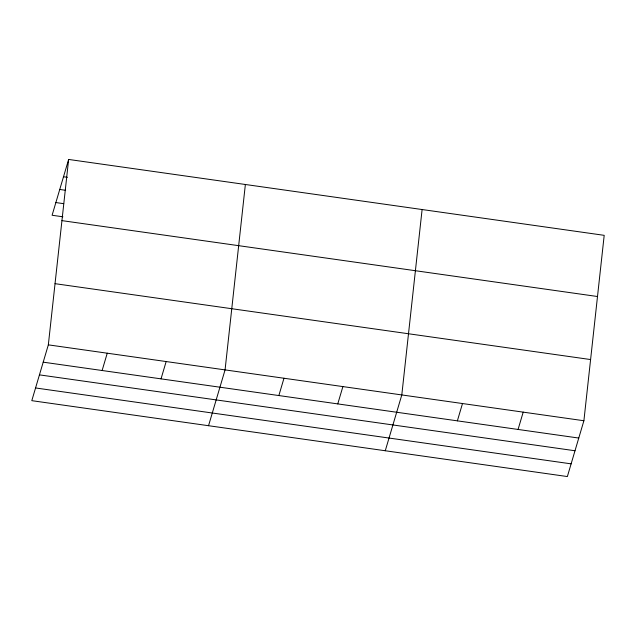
<?xml version="1.0" encoding="UTF-8"?>
<svg xmlns="http://www.w3.org/2000/svg" width="636" height="636" viewBox="0 0 636 636"><rect width="100%" height="100%" fill="white"/><g stroke="black" fill="none" stroke-linecap="round" stroke-linejoin="round"><path stroke-width="0.95" d="M48.336 344.855L68.64 159.445L604.2 235.336L583.896 420.738L567.36 476.555L31.8 400.664L48.336 344.855L583.896 420.738M245.369 184.488L225.065 369.898L208.536 425.707M422.105 209.53L401.801 394.94L385.273 450.749M68.64 159.445L52.104 215.262L62.908 216.789M102.118 370.51L107.246 353.203M161.027 378.857L166.155 361.55M278.854 395.552L283.982 378.245M337.764 403.9L342.891 386.593M457.371 420.849L462.499 403.542M518.07 429.451L523.197 412.136M63.513 176.76L67.44 177.317M59.744 189.464L65.635 190.299M55.865 202.558L63.719 203.671M61.938 220.628L597.498 296.519M55.03 283.672L590.598 359.555M43.2 362.162L578.768 438.053M39.44 374.866L575.008 450.757M35.56 387.96L571.128 463.851"/></g></svg>
